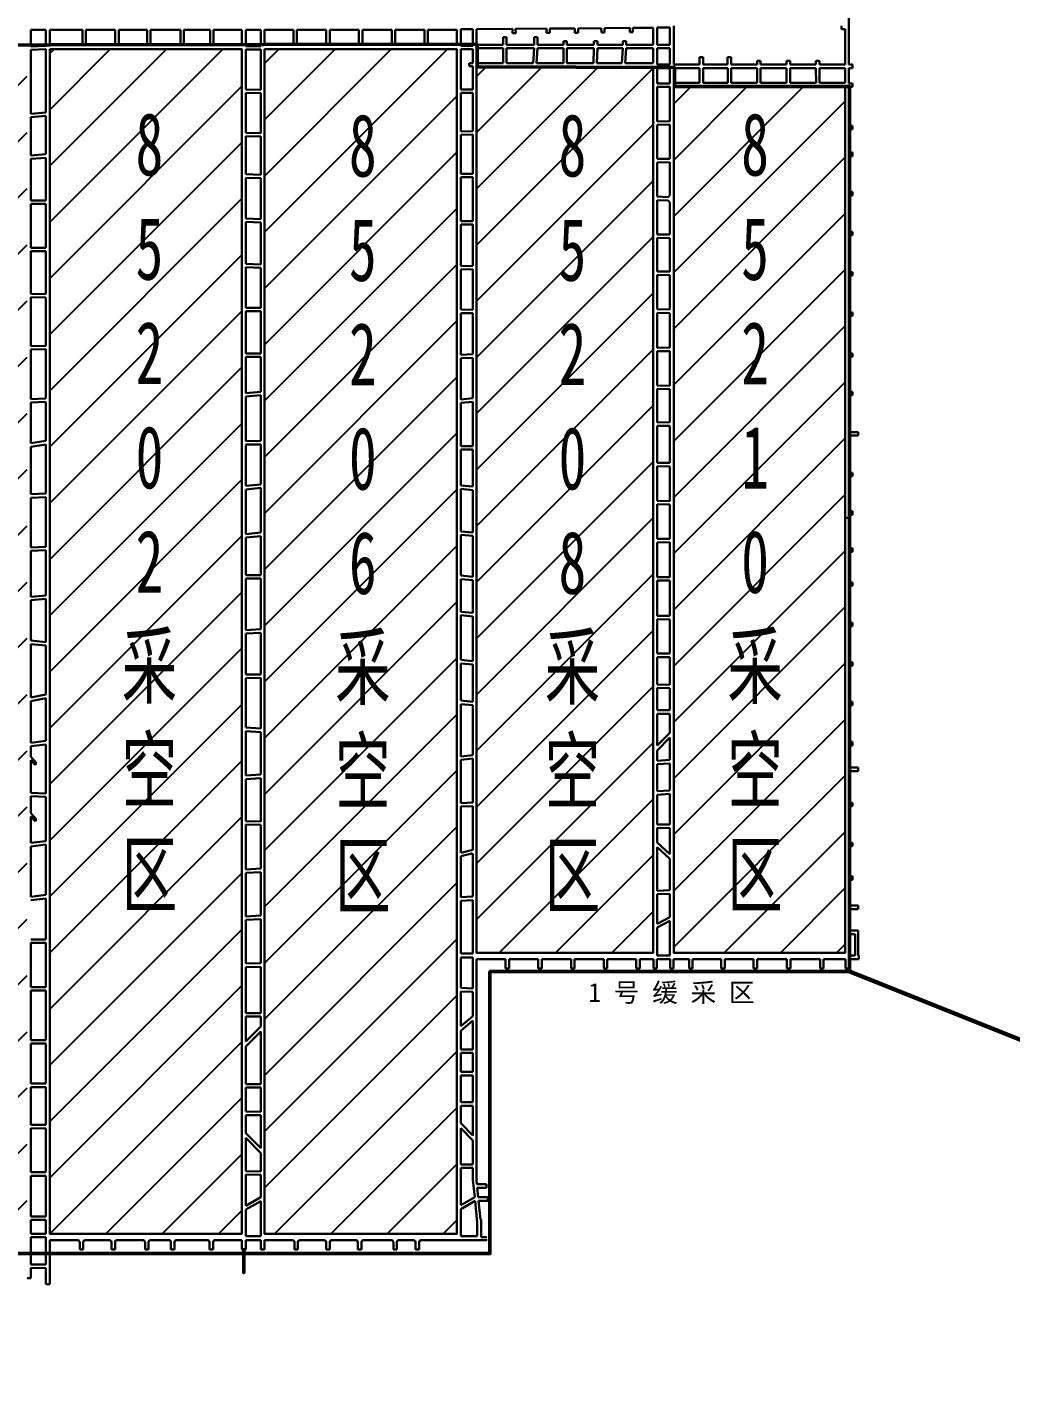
# Model space of a CAD drawing. Header units: millimetres. Extents: x 37468544 to 37497214, y 4323540 to 4346451.
# Drawn here: x 37470743 to 37472315, y 4340499 to 4342657 of the extents above; entities that cross this region are included whole.
import ezdxf

# ---------------------------------------------------------------- set-up
doc = ezdxf.new("R2010")
doc.units = ezdxf.units.MM
for name, color, linetype, lineweight in [('0-52煤可采区范围', 150, 'Continuous', 30), ('0-52煤缓采区范围', 150, 'Continuous', 30), ('2-52煤巷道', 150, 'Continuous', 30)]:
    doc.layers.add(name, color=color, linetype=linetype, lineweight=lineweight)
doc.styles.get("Standard").update_dxf_attribs({"font": 'simhei.ttf'})
doc.styles.add('宋体', font='simsun.ttc', dxfattribs={"width": 0.65})

msp = doc.modelspace()

# ---------------------------------------------------------------- hatches: boundary and pattern name
h = msp.add_hatch()
h.set_pattern_fill('ANSI31', color=252, scale=20)
h.paths.add_polyline_path([(37470779.5, 4342621.7), (37471086.5, 4342621.7), (37471086.5, 4340729), (37470779.5, 4340729)])
h.paths.add_polyline_path([(37471122.5, 4342621.7), (37471430, 4342621.7), (37471430, 4340729), (37471122.5, 4340729)])
h.paths.add_polyline_path([(37470447, 4342621.8), (37470743.3, 4342621.8), (37470743.3, 4340729), (37470446.2, 4340729)])
h.paths.add_polyline_path([(37469770.2, 4342621.8), (37470070.7, 4342621.8), (37470070.7, 4340792.5), (37469770.2, 4340792.5)])
h.paths.add_polyline_path([(37469435.7, 4342621.8), (37469736.2, 4342621.8), (37469736.2, 4340792.5), (37469435.7, 4340792.5)])
h.paths.add_polyline_path([(37470104.7, 4342621.8), (37470410.8, 4342621.8), (37470410.8, 4340902.9), (37470104.7, 4340902.9)])
h.paths.add_polyline_path([(37471461.4, 4342592.5), (37471743.7, 4342592.5), (37471743.7, 4341177.8), (37471461.3, 4341177.8)])
h.paths.add_polyline_path([(37471776.6, 4342560.8), (37472050.6, 4342560.8), (37472050.6, 4341177.8), (37471776.6, 4341177.8)])
h.paths.add_polyline_path([(37469548.3, 4341516.1), (37469548.3, 4342316.6), (37469609.3, 4342316.6), (37469609.3, 4341516.1)], flags=0)

# ---------------------------------------------------------------- linework, layer by layer
at = {"color": 252}
for points in [[(37470779.5, 4342621.7), (37471086.5, 4342621.7), (37471086.5, 4340729), (37470779.5, 4340729)], [(37471122.5, 4342621.7), (37471430, 4342621.7), (37471430, 4340729), (37471122.5, 4340729)], [(37471461.4, 4342592.5), (37471743.7, 4342592.5), (37471743.7, 4341177.8), (37471461.3, 4341177.8)], [(37471776.6, 4342560.8), (37472050.6, 4342560.8), (37472050.6, 4341177.8), (37471776.6, 4341177.8)]]:
    msp.add_lwpolyline(points, close=True, dxfattribs=at)
at = {"layer": '0-52煤可采区范围', "color": 3, "lineweight": 50}
msp.add_lwpolyline([(37469832.2, 4339936), (37469832.8, 4340840.2), (37470097.5, 4340853.2), (37470097.5, 4342627.3), (37471462.4, 4342629.6), (37471462.4, 4342593.5), (37471777.5, 4342592.5), (37471777.6, 4342561.8), (37472057.4, 4342561.8), (37472057.4, 4341148.7), (37472525, 4340961.7), (37472535.3, 4340750.4), (37472856.6, 4340468)], dxfattribs=at)
at = {"layer": '0-52煤缓采区范围', "color": 2, "lineweight": 50, "ltscale": 5, "flags": 128}
msp.add_lwpolyline([(37472534.3, 4340749.9), (37472524, 4340961), (37472056.4, 4341148), (37471482.8, 4341148), (37471482.8, 4340697.4), (37470416.8, 4340697.4), (37470417, 4340839.2), (37469833.8, 4340839.2), (37469833.2, 4339935), (37468576, 4339934.7), (37468564.7, 4338007.3), (37470524.5, 4338013.8), (37470414.3, 4339401), (37476372.4, 4339410.7), (37476371.3, 4340061), (37475796.6, 4340060), (37475187.2, 4339876.1), (37475119.8, 4340000), (37473632, 4340000), (37473279.8, 4340252.9), (37473000, 4340252.9), (37472855.8, 4340467.3), (37472534.3, 4340750.1)], dxfattribs=at)
at = {"layer": '2-52煤巷道', "color": 150, "linetype": 'Continuous', "lineweight": 30}
for p, q in [((37470749.5, 4342652.4), (37470773.3, 4342652.4)), ((37470940.8, 4342652.4), (37470988.5, 4342652.4)), ((37470994, 4342652.4), (37471035.7, 4342652.4)), ((37471086.5, 4342628.5), (37471086.5, 4342652.4)), ((37471092.7, 4342626.4), (37471092.7, 4342652.4)), ((37471092.7, 4342652.4), (37471116.7, 4342652.4)), ((37471116.7, 4342626.4), (37471116.7, 4342652.4)), ((37471122.5, 4342628.5), (37471122.5, 4342652.4)), ((37471226.9, 4342652.4), (37471273.6, 4342652.4)), ((37471279.1, 4342652.4), (37471325.9, 4342652.4)), ((37471331.4, 4342652.4), (37471378.1, 4342652.4)), ((37471383.6, 4342652.4), (37471430, 4342652.4)), ((37471436.2, 4342627.2), (37471436.2, 4342653.6)), ((37471436.2, 4342653.6), (37471455.6, 4342653.6)), ((37471455.6, 4342653.6), (37471455.6, 4342627.2)), ((37471461.4, 4342653.7), (37471518.8, 4342654.2)), ((37471524, 4342654.2), (37471573.3, 4342654.6)), ((37471578.5, 4342654.6), (37471618.5, 4342654.9)), ((37471623.7, 4342654.9), (37471660.8, 4342655.2)), ((37472044.6, 4342653.5), (37472044.6, 4342659)), ((37472044.6, 4342653.5), (37472050.6, 4342653.5)), ((37470779.5, 4342621.7), (37471086.5, 4342621.7)), ((37470837.3, 4342628.5), (37470884.3, 4342628.5)), ((37470889.8, 4342628.5), (37470935.3, 4342628.5)), ((37470940.8, 4342628.5), (37470988.5, 4342628.5)), ((37470994, 4342628.5), (37471035.7, 4342628.5)), ((37471041.2, 4342628.5), (37471086.5, 4342628.5)), ((37471086.5, 4342621.7), (37471086.5, 4340729)), ((37471092.7, 4342626.4), (37471116.7, 4342626.4)), ((37471092.7, 4342620.9), (37471116.7, 4342620.9)), ((37471092.7, 4342557.3), (37471092.7, 4342620.9)), ((37471116.7, 4342556.7), (37471116.7, 4342620.9)), ((37471122.5, 4340729), (37471122.5, 4342621.7)), ((37471226.9, 4342628.5), (37471273.6, 4342628.5)), ((37471279.1, 4342628.5), (37471325.9, 4342628.5)), ((37471331.4, 4342628.5), (37471378.1, 4342628.5)), ((37471383.6, 4342628.5), (37471430, 4342628.5)), ((37471436.2, 4342627.2), (37471455.6, 4342627.2)), ((37471436.2, 4342621.7), (37471455.6, 4342621.7)), ((37471436.2, 4342557.3), (37471436.2, 4342621.7)), ((37471455.6, 4342599.3), (37471455.6, 4342621.7)), ((37471862.6, 4342597), (37471862.6, 4342609)), ((37471868.1, 4342597), (37471868.1, 4342609)), ((37471449.6, 4342599.3), (37471455.6, 4342599.3)), ((37471449.6, 4342594.3), (37471449.6, 4342599.3)), ((37471449.6, 4342594.3), (37471455.6, 4342594.3)), ((37471455.6, 4342557.3), (37471455.6, 4342594.3)), ((37472009.3, 4342597), (37472050.6, 4342597)), ((37472009.3, 4342591.5), (37472050.6, 4342591.5)), ((37472056.4, 4342567), (37472056.4, 4342591.5)), ((37472009.4, 4342567.6), (37472050.6, 4342567.6)), ((37472056.4, 4342567), (37472062.4, 4342567)), ((37471092.7, 4342488.1), (37471092.7, 4342551.8)), ((37471116.7, 4342487.5), (37471116.7, 4342551.2)), ((37471436.2, 4342490.2), (37471436.2, 4342551.8)), ((37471455.6, 4342490.7), (37471455.6, 4342551.8)), ((37472050.6, 4341177.8), (37472050.6, 4342560.8)), ((37472056.4, 4342561.5), (37472062.4, 4342561.5)), ((37472056.4, 4342499.1), (37472056.4, 4342561.5)), ((37471092.7, 4342421.7), (37471092.7, 4342482.6)), ((37471116.7, 4342421.1), (37471116.7, 4342482)), ((37471436.2, 4342422.4), (37471436.2, 4342484.7)), ((37471455.6, 4342422.4), (37471455.6, 4342485.2)), ((37472056.4, 4342499.1), (37472062.4, 4342499.1)), ((37472056.4, 4342456.3), (37472056.4, 4342493.6)), ((37472056.4, 4342493.6), (37472062.4, 4342493.6)), ((37472056.4, 4342393.5), (37472056.4, 4342450.8)), ((37471092.7, 4342351.2), (37471092.7, 4342416.2)), ((37471116.7, 4342350.1), (37471116.7, 4342415.6)), ((37471436.2, 4342346.8), (37471436.2, 4342416.9)), ((37471455.6, 4342346.8), (37471455.6, 4342416.9)), ((37472056.4, 4342330), (37472056.4, 4342388)), ((37471092.7, 4342278.6), (37471092.7, 4342345.7)), ((37471116.7, 4342277.7), (37471116.7, 4342344.6)), ((37471436.2, 4342275.2), (37471436.2, 4342341.3)), ((37471455.6, 4342275.7), (37471455.6, 4342341.3)), ((37472056.4, 4342265.3), (37472056.4, 4342324.5)), ((37471092.7, 4342273.1), (37471092.7, 4342208.5)), ((37471116.7, 4342272.2), (37471116.7, 4342208.5)), ((37471436.2, 4342205.5), (37471436.2, 4342269.7)), ((37471455.6, 4342205.3), (37471455.6, 4342270.2)), ((37471770.4, 4342205.6), (37471770.4, 4342260.7)), ((37472056.4, 4342201.1), (37472056.4, 4342259.8)), ((37471092.7, 4342135.5), (37471092.7, 4342203)), ((37471116.7, 4342203), (37471116.7, 4342135.5)), ((37471436.2, 4342133.3), (37471436.2, 4342200)), ((37471455.6, 4342134.1), (37471455.6, 4342199.8)), ((37471749.9, 4342206), (37471770.4, 4342205.6)), ((37471749.9, 4342200.5), (37471770.4, 4342200.1)), ((37471770.4, 4342144.9), (37471770.4, 4342200.1)), ((37472056.4, 4342135.4), (37472056.4, 4342195.6)), ((37471092.7, 4342072.3), (37471092.7, 4342130)), ((37471116.7, 4342130), (37471116.7, 4342074.2)), ((37471436.2, 4342062.1), (37471436.2, 4342127.8)), ((37471455.6, 4342063.9), (37471455.6, 4342128.6)), ((37472056.4, 4342074.4), (37472056.4, 4342129.9)), ((37472062.4, 4342068.9), (37472062.4, 4342074.4)), ((37471092.7, 4342066.8), (37471092.7, 4341995.3)), ((37471116.7, 4342068.7), (37471116.7, 4341995.8)), ((37471436.2, 4342062.1), (37471436.2, 4342063.9)), ((37472056.4, 4342009.7), (37472056.4, 4342068.9)), ((37471092.7, 4341923.9), (37471092.7, 4341989.8)), ((37471116.7, 4341926.4), (37471116.7, 4341990.3)), ((37472056.4, 4341945), (37472056.4, 4342004.2)), ((37471092.7, 4341918.3), (37471092.7, 4341847)), ((37471116.7, 4341849.4), (37471116.7, 4341920.9)), ((37472056.4, 4341883.4), (37472056.4, 4341939.5)), ((37472056.4, 4341824.2), (37472056.4, 4341877.9)), ((37471092.7, 4341781.5), (37471092.7, 4341841.4)), ((37471116.7, 4341781.3), (37471116.7, 4341843.8)), ((37472056.4, 4341769.7), (37472056.4, 4341818.7)), ((37471092.7, 4341693.6), (37471092.7, 4341776)), ((37471116.7, 4341694.9), (37471116.7, 4341775.8)), ((37472056.4, 4341705.1), (37472056.4, 4341764.2)), ((37472062.4, 4341699.6), (37472062.4, 4341705.1)), ((37471092.7, 4341622.4), (37471092.7, 4341688.1)), ((37471116.7, 4341622.5), (37471116.7, 4341689.3)), ((37472056.4, 4341642.1), (37472056.4, 4341699.6)), ((37472062.4, 4341636.6), (37472062.4, 4341642.1)), ((37471092.7, 4341537.8), (37471092.7, 4341616.9)), ((37471116.7, 4341536.1), (37471116.7, 4341617)), ((37472056.4, 4341579), (37472056.4, 4341636.6)), ((37471455.6, 4341493.7), (37471455.6, 4341573.6)), ((37472056.4, 4341514.9), (37472056.4, 4341573.5)), ((37472062.4, 4341573.5), (37472062.4, 4341579)), ((37471092.7, 4341461.1), (37471092.7, 4341532.3)), ((37471116.7, 4341462.6), (37471116.7, 4341530.6)), ((37472056.4, 4341473.9), (37472056.4, 4341509.4)), ((37472062.4, 4341509.4), (37472062.4, 4341514.9)), ((37471436.2, 4341491.8), (37471455.6, 4341493.7)), ((37471436.2, 4341486.3), (37471455.6, 4341488.2)), ((37471455.6, 4341418.1), (37471455.6, 4341488.2)), ((37471436.2, 4341417.1), (37471436.2, 4341486.3)), ((37472056.4, 4341417.8), (37472056.4, 4341468.4)), ((37471092.7, 4341388.2), (37471092.7, 4341455.5)), ((37471116.7, 4341387.8), (37471116.7, 4341457.1)), ((37471436.2, 4341417.1), (37471455.6, 4341418.1)), ((37471436.2, 4341411.6), (37471455.6, 4341412.5)), ((37471436.2, 4341337.8), (37471436.2, 4341411.6)), ((37471455.6, 4341342.5), (37471455.6, 4341412.5)), ((37472056.4, 4341353.8), (37472056.4, 4341412.3)), ((37472062.4, 4341412.3), (37472062.4, 4341417.8)), ((37471092.7, 4341311.1), (37471092.7, 4341382.7)), ((37471116.7, 4341312.4), (37471116.7, 4341382.3)), ((37471436.2, 4341337.8), (37471455.6, 4341342.5)), ((37471436.2, 4341332.1), (37471453.8, 4341336.4)), ((37472056.4, 4341300.3), (37472056.4, 4341348.3)), ((37472062.4, 4341348.3), (37472062.4, 4341353.8)), ((37471436.2, 4341332.1), (37471436.2, 4341266.8)), ((37471455.6, 4341267.7), (37471455.6, 4341334.9)), ((37471092.7, 4341236.1), (37471092.7, 4341305.6)), ((37471116.7, 4341237.3), (37471116.7, 4341306.9)), ((37472056.4, 4341253.4), (37472056.4, 4341294.8)), ((37472062.4, 4341294.8), (37472062.4, 4341300.3)), ((37471770.4, 4341235.1), (37471770.4, 4341272.4)), ((37471436.2, 4341266.8), (37471455.6, 4341267.7)), ((37471436.2, 4341261.2), (37471455.6, 4341262.2)), ((37471436.2, 4341187.8), (37471436.2, 4341261.2)), ((37471455.6, 4341177), (37471455.6, 4341262.2)), ((37472071.4, 4341247.9), (37472071.4, 4341253.4)), ((37471092.7, 4341160.7), (37471092.7, 4341230.6)), ((37471116.7, 4341161.2), (37471116.7, 4341231.8)), ((37472056.4, 4341213.4), (37472056.4, 4341247.9)), ((37472056.4, 4341213.4), (37472071.4, 4341213.4)), ((37472056.4, 4341173.5), (37472056.4, 4341207.9)), ((37472056.4, 4341207.9), (37472066.2, 4341207.9)), ((37472066.2, 4341173.5), (37472066.2, 4341207.9)), ((37472071.4, 4341173.5), (37472071.4, 4341213.4)), ((37470749.5, 4341123.3), (37470749.5, 4341193.9)), ((37470773.3, 4341123.2), (37470773.3, 4341193.8)), ((37471430, 4341187.8), (37471430, 4340729)), ((37471436.2, 4341177), (37471436.2, 4341187.8)), ((37471436.2, 4341121.8), (37471436.2, 4341170.5)), ((37471461.3, 4341167.8), (37471507.9, 4341167.8)), ((37471461.4, 4341177.8), (37471743.7, 4341177.8)), ((37471513.4, 4341167.8), (37471560.2, 4341167.8)), ((37471565.7, 4341167.8), (37471612.7, 4341167.8)), ((37471618.2, 4341167.8), (37471664.7, 4341167.8)), ((37471670.2, 4341167.8), (37471716.7, 4341167.8)), ((37471722.2, 4341167.8), (37471744, 4341167.8)), ((37471749.5, 4341167.8), (37471770.8, 4341167.8)), ((37471749.9, 4341173.5), (37471770.4, 4341173.5)), ((37471776.3, 4341167.8), (37471801, 4341167.8)), ((37471776.6, 4341177.8), (37472050.6, 4341177.8)), ((37471806.5, 4341167.8), (37471852.5, 4341167.8)), ((37471858, 4341167.8), (37471904.2, 4341167.8)), ((37471909.7, 4341167.8), (37471957.4, 4341167.8)), ((37471962.9, 4341167.8), (37472010.5, 4341167.8)), ((37472016, 4341167.8), (37472050.8, 4341167.8)), ((37472056.3, 4341167.8), (37472072.1, 4341167.8)), ((37472056.4, 4341173.5), (37472066.2, 4341173.5)), ((37472071.4, 4341173.5), (37472072.1, 4341173.5)), ((37471092.7, 4341081.7), (37471092.7, 4341155.2)), ((37471116.7, 4341081.7), (37471116.7, 4341155.7)), ((37471507.9, 4341152.8), (37471513.4, 4341152.8)), ((37471560.2, 4341152.8), (37471565.7, 4341152.8)), ((37471612.7, 4341152.8), (37471618.2, 4341152.8)), ((37471664.7, 4341152.8), (37471670.2, 4341152.8)), ((37471716.7, 4341152.8), (37471722.2, 4341152.8)), ((37471744, 4341152.8), (37471749.5, 4341152.8)), ((37471770.8, 4341152.8), (37471776.3, 4341152.8)), ((37471801, 4341152.8), (37471806.5, 4341152.8)), ((37471852.5, 4341152.8), (37471858, 4341152.8)), ((37471904.2, 4341152.8), (37471909.7, 4341152.8)), ((37471957.4, 4341152.8), (37471962.9, 4341152.8)), ((37472010.5, 4341152.8), (37472016, 4341152.8)), ((37472050.8, 4341152.8), (37472056.3, 4341152.8)), ((37470749.5, 4341123.3), (37470773.3, 4341123.2)), ((37470749.5, 4341038.6), (37470749.5, 4341117.8)), ((37470749.5, 4341117.8), (37470773.3, 4341117.7)), ((37470773.3, 4341038.5), (37470773.3, 4341117.7)), ((37471436.2, 4341060.6), (37471436.2, 4341116.3)), ((37471092.7, 4341036), (37471092.7, 4341076.2)), ((37471116.7, 4341060), (37471116.7, 4341076.2)), ((37470749.5, 4341038.6), (37470773.3, 4341038.5)), ((37471116.7, 4340968.2), (37471116.7, 4341052.2)), ((37471436.2, 4341023.6), (37471436.2, 4341053.4)), ((37470749.5, 4341033.1), (37470773.3, 4341033)), ((37470749.5, 4340969), (37470749.6, 4341033.1)), ((37470773.3, 4340968.9), (37470773.4, 4341033)), ((37471092.7, 4340968.3), (37471092.7, 4341028.2)), ((37471436.2, 4340987.6), (37471436.2, 4341018.1)), ((37471436.2, 4340939.2), (37471436.2, 4340982.1)), ((37470749.5, 4340963.5), (37470773.3, 4340963.4)), ((37470749.5, 4340903.1), (37470749.5, 4340963.5)), ((37470773.3, 4340903), (37470773.3, 4340963.4)), ((37471092.7, 4340924.2), (37471092.7, 4340962.8)), ((37471116.7, 4340924.1), (37471116.7, 4340962.7)), ((37471436.2, 4340905.6), (37471436.2, 4340933.7)), ((37471092.7, 4340889.9), (37471092.7, 4340918.7)), ((37471116.7, 4340865.9), (37471116.7, 4340918.6)), ((37470749.5, 4340903.1), (37470773.3, 4340903)), ((37470749.5, 4340897.6), (37470773.3, 4340897.5)), ((37470749.5, 4340827.3), (37470749.5, 4340897.6)), ((37470773.3, 4340827.3), (37470773.3, 4340897.5)), ((37471436.2, 4340839.7), (37471436.2, 4340897.8)), ((37471092.7, 4340829.1), (37471092.7, 4340882.1)), ((37471116.7, 4340828.7), (37471116.7, 4340858.1)), ((37471436.2, 4340839.7), (37471455.8, 4340839.7)), ((37470749.5, 4340821.8), (37470773.3, 4340821.8)), ((37470749.5, 4340756.9), (37470749.5, 4340821.8)), ((37470773.3, 4340756.9), (37470773.3, 4340821.8)), ((37471092.7, 4340773.9), (37471092.7, 4340823.6)), ((37471116.7, 4340787.8), (37471116.7, 4340823.2)), ((37471436.2, 4340774.7), (37471436.2, 4340834.2)), ((37471436.2, 4340834.2), (37471455.8, 4340834.2)), ((37471116.7, 4340725.2), (37471116.7, 4340781.4)), ((37471436.2, 4340774.7), (37471458.6, 4340787.6)), ((37471436.2, 4340768.3), (37471459.2, 4340781.6)), ((37471092.7, 4340725.2), (37471092.7, 4340767.6)), ((37471436.2, 4340725), (37471436.2, 4340768.3)), ((37470749.5, 4340751.4), (37470773.3, 4340751.4)), ((37470749.5, 4340729), (37470749.5, 4340751.4)), ((37470773.3, 4340729), (37470773.3, 4340751.4)), ((37471462.7, 4340725), (37471462.7, 4340747)), ((37471468.8, 4340751.9), (37471468.8, 4340723.8)), ((37470749.5, 4340729), (37470773.3, 4340729)), ((37470749.5, 4340680), (37470749.5, 4340723.6)), ((37470749.5, 4340723.6), (37470773.3, 4340723.6)), ((37470773.3, 4340679.9), (37470773.3, 4340723.6)), ((37470779.5, 4340729), (37471086.5, 4340729)), ((37471086.5, 4340704), (37471086.5, 4340719)), ((37471092.7, 4340704), (37471092.7, 4340719)), ((37471116.7, 4340704), (37471116.7, 4340719)), ((37471122.5, 4340729), (37471430, 4340729)), ((37471122.5, 4340704), (37471122.5, 4340719)), ((37471122.5, 4340719), (37471168.6, 4340719)), ((37471178, 4340719), (37471219.3, 4340719)), ((37471228.8, 4340719), (37471270.1, 4340719)), ((37471279.5, 4340719), (37471326.6, 4340719)), ((37471336, 4340719), (37471362.1, 4340719)), ((37471371.5, 4340719), (37471477.8, 4340719)), ((37471436.2, 4340725), (37471462.7, 4340725)), ((37471468.8, 4340723.8), (37471477.8, 4340723.9)), ((37471477.8, 4340719), (37471477.8, 4340719.5)), ((37470827.6, 4340704), (37470833.1, 4340704)), ((37470878.4, 4340704), (37470883.9, 4340704)), ((37470931.9, 4340704), (37470937.4, 4340704)), ((37470973.3, 4340704), (37470978.8, 4340704)), ((37471035.1, 4340704), (37471040.6, 4340704)), ((37471086.5, 4340704), (37471092.7, 4340704)), ((37471116.7, 4340704), (37471122.5, 4340704)), ((37471170.6, 4340704), (37471176.1, 4340704)), ((37471221.4, 4340704), (37471226.9, 4340704)), ((37471272.1, 4340704), (37471277.6, 4340704)), ((37471328.6, 4340704), (37471334.1, 4340704)), ((37471364.1, 4340704), (37471369.6, 4340704)), ((37470749.5, 4340674.5), (37470773.3, 4340674.4)), ((37470749.5, 4340658.1), (37470749.5, 4340674.5)), ((37470773.3, 4340674.4), (37470773.3, 4340648.4))]:
    msp.add_line(p, q, dxfattribs=at)
at = {"layer": '2-52煤巷道', "color": 150, "lineweight": 50}
msp.add_line((37471089.6, 4340667), (37471089.6, 4340704), dxfattribs=at)
at = {"layer": '2-52煤巷道', "color": 150, "linetype": 'Continuous', "lineweight": 30}
for points in [[(37472056.4, 4342597), (37472056.4, 4342707.7)], [(37470749.5, 4342626.1), (37470749.5, 4342652.4)], [(37470773.3, 4342627.2), (37470773.3, 4342652.4)], [(37470779.5, 4342628.5), (37470779.5, 4342652.4)], [(37470779.5, 4342652.4), (37470831.8, 4342652.4)], [(37470831.8, 4342628.5), (37470831.8, 4342652.4)], [(37470837.3, 4342628.5), (37470837.3, 4342652.4)], [(37470837.3, 4342652.4), (37470884.3, 4342652.4)], [(37470884.3, 4342628.5), (37470884.3, 4342652.4)], [(37470889.8, 4342628.5), (37470889.8, 4342652.4)], [(37470889.8, 4342652.4), (37470935.3, 4342652.4)], [(37470935.3, 4342628.5), (37470935.3, 4342652.4)], [(37470940.8, 4342628.5), (37470940.8, 4342652.4)], [(37470988.5, 4342628.5), (37470988.5, 4342652.4)], [(37470994, 4342628.5), (37470994, 4342652.4)], [(37471035.7, 4342628.5), (37471035.7, 4342652.4)], [(37471041.2, 4342628.5), (37471041.2, 4342652.4)], [(37471041.2, 4342652.4), (37471086.5, 4342652.4)], [(37471122.5, 4342652.4), (37471169.1, 4342652.4)], [(37471169.1, 4342628.5), (37471169.1, 4342652.4)], [(37471174.6, 4342652.4), (37471221.4, 4342652.4)], [(37471174.6, 4342628.5), (37471174.6, 4342652.4)], [(37471221.4, 4342628.5), (37471221.4, 4342652.4)], [(37471226.9, 4342628.5), (37471226.9, 4342652.4)], [(37471273.6, 4342628.5), (37471273.6, 4342652.4)], [(37471279.1, 4342628.5), (37471279.1, 4342652.4)], [(37471325.9, 4342628.5), (37471325.9, 4342652.4)], [(37471331.4, 4342628.5), (37471331.4, 4342652.4)], [(37471378.1, 4342628.5), (37471378.1, 4342652.4)], [(37471383.6, 4342628.5), (37471383.6, 4342652.4)], [(37471430, 4342628.5), (37471430, 4342652.4)], [(37471461.4, 4342628.6), (37471461.4, 4342653.7)], [(37471518.8, 4342654.2), (37471518.9, 4342647.2)], [(37471524, 4342654.2), (37471524.1, 4342647.2)], [(37471573.3, 4342654.6), (37471573.3, 4342647.6)], [(37471578.5, 4342654.6), (37471578.5, 4342647.6)], [(37471618.5, 4342654.9), (37471618.6, 4342647.9)], [(37471623.7, 4342654.9), (37471623.8, 4342647.9)], [(37471660.8, 4342655.2), (37471660.9, 4342648.2)], [(37471666, 4342655.3), (37471706.2, 4342655.6)], [(37471666, 4342655.3), (37471666.1, 4342648.3)], [(37471706.2, 4342655.6), (37471706.2, 4342648.6)], [(37471711.4, 4342655.6), (37471743.7, 4342655.8)], [(37471711.4, 4342655.6), (37471711.4, 4342648.6)], [(37471743.7, 4342628.6), (37471743.7, 4342655.8)], [(37471749.9, 4342656.1), (37471770.4, 4342656.1)], [(37471749.9, 4342628.6), (37471749.9, 4342656.1)], [(37471770.4, 4342628.6), (37471770.4, 4342656.1)], [(37471776.6, 4342597), (37471776.6, 4342658.9)], [(37472050.6, 4342597), (37472050.6, 4342653.5)], [(37471503.8, 4342640.6), (37471509.3, 4342640.6)], [(37471503.8, 4342628.6), (37471503.8, 4342640.6)], [(37471509.3, 4342628.6), (37471509.3, 4342640.6)], [(37471518.9, 4342647.1), (37471524.1, 4342647.2)], [(37471553.5, 4342640.6), (37471559, 4342640.6)], [(37471553.5, 4342628.6), (37471553.5, 4342640.6)], [(37471559, 4342628.6), (37471559, 4342640.6)], [(37471573.3, 4342647.6), (37471578.5, 4342647.6)], [(37471600.2, 4342634.6), (37471605.7, 4342634.6)], [(37471600.2, 4342628.6), (37471600.2, 4342634.6)], [(37471605.7, 4342628.6), (37471605.7, 4342634.6)], [(37471618.6, 4342647.9), (37471623.8, 4342647.9)], [(37471649.1, 4342634.6), (37471654.6, 4342634.6)], [(37471649.1, 4342628.6), (37471649.1, 4342634.6)], [(37471654.6, 4342628.6), (37471654.6, 4342634.6)], [(37471660.9, 4342648.2), (37471666.1, 4342648.3)], [(37471695.1, 4342634.6), (37471700.6, 4342634.6)], [(37471695.1, 4342628.6), (37471695.1, 4342634.6)], [(37471700.6, 4342628.6), (37471700.6, 4342634.6)], [(37471706.2, 4342648.6), (37471711.4, 4342648.6)], [(37470749.5, 4342626.1), (37470773.3, 4342627.2)], [(37470749.5, 4342620.6), (37470773.3, 4342621.7)], [(37470749.5, 4342518.5), (37470749.5, 4342620.6)], [(37470773.3, 4342520.6), (37470773.3, 4342621.7)], [(37470779.5, 4342628.5), (37470831.8, 4342628.5)], [(37470779.5, 4340729), (37470779.5, 4342621.7)], [(37471122.5, 4342628.5), (37471169.1, 4342628.5)], [(37471122.5, 4342621.7), (37471430, 4342621.7)], [(37471174.6, 4342628.5), (37471221.4, 4342628.5)], [(37471430, 4341187.8), (37471430, 4342621.7)], [(37471461.4, 4342628.6), (37471503.8, 4342628.6)], [(37471461.4, 4342599.3), (37471461.4, 4342623.1)], [(37471461.4, 4342623.1), (37471503.8, 4342623.1)], [(37471503.8, 4342599.3), (37471503.8, 4342623.1)], [(37471509.3, 4342628.6), (37471553.5, 4342628.6)], [(37471509.3, 4342599.3), (37471509.3, 4342623.1)], [(37471509.3, 4342623.1), (37471553.4, 4342623.1)], [(37471552, 4342599.3), (37471553.4, 4342623.1)], [(37471557.5, 4342599.3), (37471559, 4342623.1)], [(37471559, 4342628.6), (37471600.2, 4342628.6)], [(37471559, 4342623.1), (37471600.2, 4342623.1)], [(37471600.2, 4342599.3), (37471600.2, 4342623.1)], [(37471605.7, 4342628.6), (37471649.1, 4342628.6)], [(37471605.7, 4342599.3), (37471605.7, 4342623.1)], [(37471605.7, 4342623.1), (37471649.1, 4342623.1)], [(37471648.2, 4342599.3), (37471649.1, 4342623.1)], [(37471653.7, 4342599.3), (37471654.6, 4342623.1)], [(37471654.6, 4342628.6), (37471695.1, 4342628.6)], [(37471654.6, 4342623.1), (37471695.1, 4342623.1)], [(37471693.4, 4342599.3), (37471695.1, 4342623.1)], [(37471698.9, 4342599.3), (37471700.6, 4342623.1)], [(37471700.6, 4342628.6), (37471743.7, 4342628.6)], [(37471700.6, 4342623.1), (37471743.7, 4342623.1)], [(37471743.7, 4342599.3), (37471743.7, 4342623.1)], [(37471749.9, 4342628.6), (37471770.4, 4342628.6)], [(37471749.9, 4342597), (37471749.9, 4342623.1)], [(37471749.9, 4342623.1), (37471770.4, 4342623.1)], [(37471770.4, 4342597), (37471770.4, 4342623.1)], [(37471817.8, 4342597), (37471817.8, 4342609)], [(37471817.8, 4342609), (37471823.3, 4342609)], [(37471823.3, 4342597), (37471823.3, 4342609)], [(37471862.6, 4342609), (37471868.1, 4342609)], [(37471461.4, 4342599.3), (37471503.8, 4342599.3)], [(37471461.4, 4342592.5), (37471743.7, 4342592.5)], [(37471461.4, 4341177.8), (37471461.4, 4342592.5)], [(37471509.3, 4342599.3), (37471552, 4342599.3)], [(37471557.5, 4342599.3), (37471600.2, 4342599.3)], [(37471605.7, 4342599.3), (37471648.2, 4342599.3)], [(37471653.7, 4342599.3), (37471693.4, 4342599.3)], [(37471698.9, 4342599.3), (37471743.7, 4342599.3)], [(37471743.7, 4341177.8), (37471743.7, 4342592.5)], [(37471749.9, 4342597), (37471770.4, 4342597)], [(37471749.9, 4342567), (37471749.9, 4342591.5)], [(37471749.9, 4342591.5), (37471770.4, 4342591.5)], [(37471770.4, 4342567), (37471770.4, 4342591.5)], [(37471776.6, 4342597), (37471817.8, 4342597)], [(37471776.6, 4342567.6), (37471776.6, 4342591.5)], [(37471776.6, 4342591.5), (37471817.8, 4342591.5)], [(37471817.8, 4342567.6), (37471817.8, 4342591.5)], [(37471823.3, 4342597), (37471862.6, 4342597)], [(37471823.3, 4342567.6), (37471823.3, 4342591.5)], [(37471823.3, 4342591.5), (37471862.8, 4342591.5)], [(37471862.8, 4342591.5), (37471862.9, 4342567.6)], [(37471868.1, 4342597), (37471909.8, 4342597)], [(37471868.3, 4342591.5), (37471868.4, 4342567.6)], [(37471868.3, 4342591.5), (37471909.8, 4342591.5)], [(37471909.8, 4342597), (37471909.8, 4342603)], [(37471909.8, 4342603), (37471915.3, 4342603)], [(37471909.8, 4342591.5), (37471909.9, 4342567.6)], [(37471915.3, 4342597), (37471915.3, 4342603)], [(37471915.3, 4342597), (37471956.8, 4342597)], [(37471915.3, 4342591.5), (37471915.4, 4342567.6)], [(37471915.3, 4342591.5), (37471956.8, 4342591.5)], [(37471956.8, 4342597), (37471956.8, 4342603)], [(37471956.8, 4342603), (37471962.3, 4342603)], [(37471956.8, 4342591.5), (37471956.9, 4342567.6)], [(37471962.3, 4342597), (37471962.3, 4342603)], [(37471962.3, 4342597), (37472003.8, 4342597)], [(37471962.3, 4342591.5), (37471962.4, 4342567.6)], [(37471962.3, 4342591.5), (37472003.8, 4342591.5)], [(37472003.8, 4342597), (37472003.8, 4342603)], [(37472003.8, 4342603), (37472009.3, 4342603)], [(37472003.8, 4342591.5), (37472003.9, 4342567.6)], [(37472009.3, 4342597), (37472009.3, 4342603)], [(37472009.3, 4342591.5), (37472009.4, 4342567.6)], [(37472050.6, 4342567.6), (37472050.6, 4342591.5)], [(37472056.4, 4342597), (37472062.4, 4342597)], [(37472056.4, 4342591.5), (37472062.4, 4342591.5)], [(37472062.4, 4342591.5), (37472062.4, 4342597)], [(37471749.9, 4342567), (37471770.4, 4342567)], [(37471776.6, 4342567.6), (37471817.8, 4342567.6)], [(37471823.3, 4342567.6), (37471862.9, 4342567.6)], [(37471868.4, 4342567.6), (37471909.9, 4342567.6)], [(37471915.4, 4342567.6), (37471956.9, 4342567.6)], [(37471962.4, 4342567.6), (37472003.9, 4342567.6)], [(37472062.4, 4342561.5), (37472062.4, 4342567)], [(37471092.7, 4342557.3), (37471116.7, 4342556.7)], [(37471092.7, 4342551.8), (37471116.7, 4342551.2)], [(37471436.2, 4342557.3), (37471455.6, 4342557.3)], [(37471436.2, 4342551.8), (37471455.6, 4342551.8)], [(37471749.9, 4342506.3), (37471749.9, 4342561.5)], [(37471749.9, 4342561.5), (37471770.4, 4342561.5)], [(37471770.4, 4342506.8), (37471770.4, 4342561.5)], [(37471776.6, 4341177.8), (37471776.6, 4342560.8)], [(37471776.6, 4342560.8), (37472050.6, 4342560.8)], [(37470749.5, 4342518.5), (37470773.3, 4342520.6)], [(37470749.5, 4342513), (37470773.3, 4342515.1)], [(37470749.5, 4342451.7), (37470749.5, 4342513)], [(37470773.3, 4342453.7), (37470773.3, 4342515.1)], [(37471749.9, 4342506.3), (37471770.4, 4342506.8)], [(37471749.9, 4342500.8), (37471770.4, 4342501.3)], [(37471770.4, 4342446.5), (37471770.4, 4342501.3)], [(37471092.7, 4342488.1), (37471116.7, 4342487.5)], [(37471092.7, 4342482.6), (37471116.7, 4342482)], [(37471436.2, 4342490.2), (37471455.6, 4342490.7)], [(37471436.2, 4342484.7), (37471455.6, 4342485.2)], [(37471749.9, 4342446.2), (37471749.9, 4342500.8)], [(37472062.4, 4342493.6), (37472062.4, 4342499.1)], [(37470749.5, 4342451.7), (37470773.3, 4342453.7)], [(37470749.5, 4342446.2), (37470773.3, 4342448.2)], [(37470749.5, 4342380), (37470749.5, 4342446.2)], [(37470773.3, 4342379.9), (37470773.3, 4342448.2)], [(37471749.9, 4342446.2), (37471770.4, 4342446.5)], [(37471749.9, 4342440.7), (37471770.4, 4342441)], [(37471749.9, 4342386.1), (37471749.9, 4342440.7)], [(37471770.4, 4342388.3), (37471770.4, 4342441)], [(37472056.4, 4342456.3), (37472062.4, 4342456.3)], [(37472056.4, 4342450.8), (37472062.4, 4342450.8)], [(37472062.4, 4342450.8), (37472062.4, 4342456.3)], [(37471092.7, 4342421.7), (37471116.7, 4342421.1)], [(37471092.7, 4342416.2), (37471116.7, 4342415.6)], [(37471436.2, 4342422.4), (37471455.6, 4342422.4)], [(37471436.2, 4342416.9), (37471455.6, 4342416.9)], [(37472056.4, 4342393.5), (37472062.4, 4342393.5)], [(37472062.4, 4342388), (37472062.4, 4342393.5)], [(37470749.5, 4342380), (37470773.3, 4342379.9)], [(37470749.5, 4342374.5), (37470773.3, 4342374.4)], [(37470749.5, 4342304.4), (37470749.5, 4342374.5)], [(37470773.3, 4342304.3), (37470773.3, 4342374.4)], [(37471749.9, 4342386.1), (37471767.4, 4342385.4)], [(37471749.9, 4342380.5), (37471767.4, 4342379.9)], [(37471749.9, 4342325.5), (37471749.9, 4342380.5)], [(37471767.4, 4342385.4), (37471770.4, 4342388.3)], [(37471767.4, 4342379.9), (37471770.4, 4342376.8)], [(37471770.4, 4342325.3), (37471770.4, 4342376.8)], [(37472056.4, 4342388), (37472062.4, 4342388)], [(37471092.7, 4342351.2), (37471116.7, 4342350.1)], [(37471092.7, 4342345.7), (37471116.7, 4342344.6)], [(37471436.2, 4342346.8), (37471455.6, 4342346.8)], [(37471436.2, 4342341.3), (37471455.6, 4342341.3)], [(37472056.4, 4342330), (37472062.4, 4342330)], [(37472062.4, 4342324.5), (37472062.4, 4342330)], [(37471749.9, 4342325.5), (37471770.4, 4342325.3)], [(37471749.9, 4342320), (37471770.4, 4342319.8)], [(37471749.9, 4342266.5), (37471749.9, 4342320)], [(37471770.4, 4342266.2), (37471770.4, 4342319.8)], [(37472056.4, 4342324.5), (37472062.4, 4342324.5)], [(37470749.5, 4342304.4), (37470773.3, 4342304.3)], [(37470749.5, 4342298.9), (37470773.3, 4342298.8)], [(37470749.5, 4342230.9), (37470749.5, 4342298.9)], [(37470773.3, 4342230.2), (37470773.3, 4342298.8)], [(37471092.7, 4342278.6), (37471116.7, 4342277.7)], [(37471092.7, 4342273.1), (37471116.7, 4342272.2)], [(37471436.2, 4342275.2), (37471455.6, 4342275.7)], [(37471436.2, 4342269.7), (37471455.6, 4342270.2)], [(37471749.9, 4342266.5), (37471770.4, 4342266.2)], [(37472056.4, 4342265.3), (37472062.4, 4342265.3)], [(37472062.4, 4342259.8), (37472062.4, 4342265.3)], [(37471749.9, 4342261), (37471770.4, 4342260.7)], [(37471749.9, 4342206), (37471749.9, 4342261)], [(37472056.4, 4342259.8), (37472062.4, 4342259.8)], [(37470749.5, 4342230.9), (37470773.3, 4342230.2)], [(37470749.5, 4342225.4), (37470773.3, 4342224.7)], [(37470749.5, 4342147.4), (37470749.5, 4342225.4)], [(37470773.3, 4342147.8), (37470773.3, 4342224.7)], [(37471092.7, 4342208.5), (37471116.7, 4342208.5)], [(37471092.7, 4342203), (37471116.7, 4342203)], [(37471436.2, 4342205.5), (37471455.6, 4342205.3)], [(37471436.2, 4342200), (37471455.6, 4342199.8)], [(37471749.9, 4342144.7), (37471749.9, 4342200.5)], [(37472056.4, 4342201.1), (37472062.4, 4342201.1)], [(37472062.4, 4342195.6), (37472062.4, 4342201.1)], [(37472056.4, 4342195.6), (37472062.4, 4342195.6)], [(37470749.5, 4342147.4), (37470773.3, 4342147.8)], [(37470749.5, 4342141.9), (37470773.3, 4342142.3)], [(37470749.5, 4342062.7), (37470749.5, 4342141.9)], [(37470773.3, 4342063.5), (37470773.3, 4342142.3)], [(37471092.7, 4342135.5), (37471116.7, 4342135.5)], [(37471436.2, 4342133.3), (37471455.6, 4342134.1)], [(37471749.9, 4342144.7), (37471770.4, 4342144.9)], [(37471749.9, 4342139.2), (37471770.4, 4342139.4)], [(37471749.9, 4342084.4), (37471749.9, 4342139.2)], [(37471770.4, 4342083.9), (37471770.4, 4342139.4)], [(37472056.4, 4342135.4), (37472062.4, 4342135.4)], [(37472062.4, 4342129.9), (37472062.4, 4342135.4)], [(37471092.7, 4342130), (37471116.7, 4342130)], [(37471436.2, 4342127.8), (37471455.6, 4342128.6)], [(37472056.4, 4342129.9), (37472062.4, 4342129.9)], [(37471092.7, 4342072.3), (37471116.7, 4342074.2)], [(37471749.9, 4342084.4), (37471770.4, 4342083.9)], [(37471749.9, 4342078.9), (37471770.4, 4342078.4)], [(37471749.9, 4342025.4), (37471749.9, 4342078.9)], [(37471770.4, 4342025.6), (37471770.4, 4342078.4)], [(37472056.4, 4342074.4), (37472062.4, 4342074.4)], [(37470749.5, 4342062.7), (37470773.3, 4342063.5)], [(37470749.5, 4342057.2), (37470773.3, 4342058)], [(37470749.5, 4341992.1), (37470749.5, 4342057.2)], [(37470773.3, 4341995.7), (37470773.3, 4342058)], [(37471092.7, 4342066.8), (37471116.7, 4342068.7)], [(37471436.2, 4342062.1), (37471455.6, 4342063.9)], [(37471436.2, 4342056.6), (37471455.6, 4342058.4)], [(37471436.2, 4341987.4), (37471436.2, 4342056.6)], [(37471455.6, 4341987.4), (37471455.6, 4342058.4)], [(37472056.4, 4342068.9), (37472062.4, 4342068.9)], [(37471749.9, 4342025.4), (37471770.4, 4342025.6)], [(37471749.9, 4342019.9), (37471770.4, 4342020.1)], [(37471749.9, 4341960.9), (37471749.9, 4342019.9)], [(37471770.4, 4341960.5), (37471770.4, 4342020.1)], [(37472056.4, 4342009.7), (37472071.4, 4342009.7)], [(37472071.4, 4342004.2), (37472071.4, 4342009.7)], [(37470749.5, 4341992.1), (37470773.3, 4341995.7)], [(37470749.5, 4341986.5), (37470773.3, 4341990.1)], [(37470749.5, 4341910.5), (37470749.5, 4341986.5)], [(37470773.3, 4341911.6), (37470773.3, 4341990.1)], [(37471092.7, 4341995.3), (37471116.7, 4341995.8)], [(37471092.7, 4341989.8), (37471116.7, 4341990.3)], [(37471436.2, 4341987.4), (37471455.6, 4341987.4)], [(37472056.4, 4342004.2), (37472071.4, 4342004.2)], [(37471436.2, 4341924.6), (37471436.2, 4341981.9)], [(37471436.2, 4341981.9), (37471455.6, 4341981.9)], [(37471455.6, 4341922.8), (37471455.6, 4341981.9)], [(37471749.9, 4341960.9), (37471770.4, 4341960.5)], [(37471749.9, 4341955.4), (37471770.4, 4341955)], [(37471749.9, 4341900), (37471749.9, 4341955.4)], [(37471770.4, 4341899.5), (37471770.4, 4341955)], [(37472056.4, 4341945), (37472062.4, 4341945)], [(37472062.4, 4341939.5), (37472062.4, 4341945)], [(37471092.7, 4341923.9), (37471116.7, 4341926.4)], [(37471092.7, 4341918.3), (37471116.7, 4341920.9)], [(37471436.2, 4341924.6), (37471455.6, 4341922.8)], [(37471436.2, 4341851.2), (37471436.2, 4341919.1)], [(37471436.2, 4341919.1), (37471455.6, 4341917.3)], [(37472056.4, 4341939.5), (37472062.4, 4341939.5)], [(37470749.5, 4341910.5), (37470773.3, 4341911.6)], [(37470749.5, 4341905), (37470773.3, 4341906.1)], [(37470749.5, 4341825.6), (37470749.5, 4341905)], [(37470773.3, 4341826.8), (37470773.3, 4341906.1)], [(37471455.6, 4341849.4), (37471455.6, 4341917.3)], [(37471749.9, 4341900), (37471770.4, 4341899.5)], [(37471749.9, 4341894.5), (37471770.4, 4341894)], [(37471749.9, 4341839.1), (37471749.9, 4341894.5)], [(37471770.4, 4341839.3), (37471770.4, 4341894)], [(37472056.4, 4341883.4), (37472062.4, 4341883.4)], [(37472056.4, 4341877.9), (37472062.4, 4341877.9)], [(37472062.4, 4341877.9), (37472062.4, 4341883.4)], [(37472050.6, 4341873.1), (37472056.4, 4341873.1)], [(37471092.7, 4341847), (37471116.7, 4341849.4)], [(37471092.7, 4341841.4), (37471116.7, 4341843.8)], [(37471436.2, 4341851.2), (37471455.6, 4341849.4)], [(37471436.2, 4341780.6), (37471436.2, 4341845.7)], [(37471436.2, 4341845.7), (37471455.6, 4341843.9)], [(37471455.6, 4341778.8), (37471455.6, 4341843.9)], [(37471749.9, 4341839.1), (37471770.4, 4341839.3)], [(37471749.9, 4341833.6), (37471770.4, 4341833.8)], [(37471749.9, 4341778.2), (37471749.9, 4341833.6)], [(37471770.4, 4341778.1), (37471770.4, 4341833.8)], [(37470749.5, 4341825.6), (37470773.3, 4341826.8)], [(37470749.5, 4341820.1), (37470773.3, 4341821.2)], [(37470749.5, 4341746.8), (37470749.5, 4341820.1)], [(37470773.3, 4341748.9), (37470773.3, 4341821.2)], [(37472056.4, 4341824.2), (37472062.4, 4341824.2)], [(37472056.4, 4341818.7), (37472062.4, 4341818.7)], [(37472062.4, 4341818.7), (37472062.4, 4341824.2)], [(37471092.7, 4341781.5), (37471116.7, 4341781.3)], [(37471092.7, 4341776), (37471116.7, 4341775.8)], [(37471436.2, 4341780.6), (37471455.6, 4341778.8)], [(37471436.2, 4341775.1), (37471455.6, 4341773.3)], [(37471436.2, 4341722.8), (37471436.2, 4341775.1)], [(37471455.6, 4341721), (37471455.6, 4341773.3)], [(37471749.9, 4341778.2), (37471770.4, 4341778.1)], [(37471749.9, 4341772.7), (37471770.4, 4341772.6)], [(37471749.9, 4341716.3), (37471749.9, 4341772.7)], [(37471770.4, 4341716.2), (37471770.4, 4341772.6)], [(37472056.4, 4341769.7), (37472062.4, 4341769.7)], [(37472062.4, 4341764.2), (37472062.4, 4341769.7)], [(37470749.5, 4341746.8), (37470773.3, 4341748.9)], [(37472056.4, 4341764.2), (37472062.4, 4341764.2)], [(37470749.5, 4341741.3), (37470773.3, 4341743.4)], [(37470749.5, 4341676.9), (37470749.5, 4341741.3)], [(37470773.3, 4341674.3), (37470773.3, 4341743.4)], [(37471436.2, 4341722.8), (37471455.6, 4341721)], [(37471436.2, 4341717.3), (37471455.6, 4341715.5)], [(37471436.2, 4341645.9), (37471436.2, 4341717.3)], [(37471455.6, 4341644.1), (37471455.6, 4341715.5)], [(37471749.9, 4341716.3), (37471770.4, 4341716.2)], [(37471749.9, 4341710.8), (37471770.4, 4341710.7)], [(37471749.9, 4341656), (37471749.9, 4341710.8)], [(37471770.4, 4341656), (37471770.4, 4341710.7)], [(37472056.4, 4341705.1), (37472062.4, 4341705.1)], [(37471092.7, 4341693.6), (37471116.7, 4341694.9)], [(37471092.7, 4341688.1), (37471116.7, 4341689.3)], [(37472056.4, 4341699.6), (37472062.4, 4341699.6)], [(37470749.5, 4341676.9), (37470773.3, 4341674.3)], [(37470749.5, 4341585.8), (37470749.5, 4341671.3)], [(37470749.5, 4341671.3), (37470773.3, 4341668.8)], [(37470773.3, 4341590.6), (37470773.3, 4341668.8)], [(37471436.2, 4341645.9), (37471455.6, 4341644.1)], [(37471436.2, 4341640.4), (37471455.6, 4341638.6)], [(37471436.2, 4341580.9), (37471436.2, 4341640.4)], [(37471455.6, 4341579.1), (37471455.6, 4341638.6)], [(37471749.9, 4341656), (37471770.4, 4341656)], [(37471749.9, 4341650.5), (37471770.4, 4341650.5)], [(37471749.9, 4341606.6), (37471749.9, 4341650.5)], [(37471770.4, 4341606.2), (37471770.4, 4341650.5)], [(37472056.4, 4341642.1), (37472062.4, 4341642.1)], [(37471092.7, 4341622.4), (37471116.7, 4341622.5)], [(37471092.7, 4341616.9), (37471116.7, 4341617)], [(37472056.4, 4341636.6), (37472062.4, 4341636.6)], [(37471749.9, 4341606.6), (37471770.4, 4341606.2)], [(37471749.9, 4341601.1), (37471770.4, 4341600.7)], [(37471749.9, 4341565.5), (37471749.9, 4341601.1)], [(37471770.4, 4341565.5), (37471770.4, 4341600.7)], [(37470749.5, 4341585.8), (37470773.3, 4341590.6)], [(37470749.5, 4341580.2), (37470773.3, 4341585)], [(37470749.5, 4341513.5), (37470749.5, 4341580.2)], [(37470773.3, 4341516.4), (37470773.3, 4341585)], [(37471436.2, 4341580.9), (37471455.6, 4341579.1)], [(37471436.2, 4341575.4), (37471455.6, 4341573.6)], [(37471436.2, 4341491.8), (37471436.2, 4341575.4)], [(37472056.4, 4341579), (37472062.4, 4341579)], [(37472056.4, 4341573.5), (37472062.4, 4341573.5)], [(37471749.9, 4341565.5), (37471770.4, 4341565.5)], [(37471749.9, 4341509), (37471749.9, 4341560)], [(37471749.9, 4341560), (37471770.4, 4341560)], [(37471770.4, 4341529.5), (37471770.4, 4341560)], [(37471092.7, 4341537.8), (37471116.7, 4341536.1)], [(37471092.7, 4341532.3), (37471116.7, 4341530.6)], [(37470749.5, 4341513.5), (37470773.3, 4341516.4)], [(37470749.5, 4341507.9), (37470773.3, 4341510.9)], [(37470773.3, 4341432.6), (37470773.3, 4341510.9)], [(37471749.9, 4341509), (37471770.4, 4341529.5)], [(37471749.9, 4341501.2), (37471770.4, 4341521.8)], [(37471770.4, 4341486.1), (37471770.4, 4341521.8)], [(37472056.4, 4341514.9), (37472062.4, 4341514.9)], [(37472056.4, 4341509.4), (37472062.4, 4341509.4)], [(37470749.5, 4341491.1), (37470749.5, 4341507.9)], [(37470749.5, 4341491.1), (37470758.6, 4341480.7)], [(37471749.9, 4341484.9), (37471749.9, 4341501.2)], [(37470749.5, 4341433.5), (37470749.5, 4341485.9)], [(37470749.5, 4341485.9), (37470756.1, 4341478.5)], [(37470756.1, 4341478.5), (37470758.6, 4341480.7)], [(37471749.9, 4341484.9), (37471770.4, 4341486.1)], [(37471749.9, 4341479.4), (37471770.4, 4341480.6)], [(37471749.9, 4341436.2), (37471749.9, 4341479.4)], [(37471770.4, 4341437.3), (37471770.4, 4341480.6)], [(37472056.4, 4341473.9), (37472071.4, 4341473.9)], [(37472056.4, 4341468.4), (37472071.4, 4341468.4)], [(37472071.4, 4341468.4), (37472071.4, 4341473.9)], [(37471092.7, 4341461.1), (37471116.7, 4341462.6)], [(37471092.7, 4341455.5), (37471116.7, 4341457.1)], [(37470749.5, 4341433.5), (37470773.3, 4341432.6)], [(37470749.5, 4341428), (37470773.3, 4341427.1)], [(37470749.5, 4341401), (37470749.5, 4341428)], [(37470773.3, 4341356.5), (37470773.3, 4341427.1)], [(37471749.9, 4341436.2), (37471770.4, 4341437.3)], [(37471749.9, 4341430.6), (37471770.4, 4341431.8)], [(37471749.9, 4341383), (37471749.9, 4341430.6)], [(37471770.4, 4341382.7), (37471770.4, 4341431.8)], [(37470749.5, 4341401), (37470758.6, 4341390.7)], [(37472056.4, 4341417.8), (37472062.4, 4341417.8)], [(37472056.4, 4341412.3), (37472062.4, 4341412.3)], [(37470749.5, 4341353.6), (37470749.5, 4341395.9)], [(37470749.5, 4341395.9), (37470756.1, 4341388.4)], [(37470756.1, 4341388.4), (37470758.6, 4341390.7)], [(37471092.7, 4341388.2), (37471116.7, 4341387.8)], [(37471092.7, 4341382.7), (37471116.7, 4341382.3)], [(37471749.9, 4341383), (37471770.4, 4341382.7)], [(37471749.9, 4341354), (37471749.9, 4341377.5)], [(37471749.9, 4341377.5), (37471770.4, 4341377.2)], [(37471770.4, 4341335.4), (37471770.4, 4341377.2)], [(37470749.5, 4341353.6), (37470773.3, 4341356.5)], [(37470749.5, 4341348), (37470773.3, 4341351)], [(37470749.5, 4341267.6), (37470749.5, 4341348)], [(37470773.3, 4341270.5), (37470773.3, 4341351)], [(37471749.9, 4341354), (37471770.4, 4341335.4)], [(37471749.9, 4341277), (37471749.9, 4341346.6)], [(37471749.9, 4341346.6), (37471770.4, 4341327.9)], [(37472056.4, 4341353.8), (37472062.4, 4341353.8)], [(37472056.4, 4341348.3), (37472062.4, 4341348.3)], [(37471770.4, 4341277.9), (37471770.4, 4341327.9)], [(37471092.7, 4341311.1), (37471116.7, 4341312.4)], [(37471092.7, 4341305.6), (37471116.7, 4341306.9)], [(37472056.4, 4341300.3), (37472062.4, 4341300.3)], [(37472056.4, 4341294.8), (37472062.4, 4341294.8)], [(37471749.9, 4341277), (37471770.4, 4341277.9)], [(37471749.9, 4341271.5), (37471770.4, 4341272.4)], [(37471749.9, 4341224.4), (37471749.9, 4341271.5)], [(37470749.5, 4341267.6), (37470773.3, 4341270.5)], [(37470749.5, 4341262), (37470773.3, 4341264.9)], [(37470773.3, 4341199.3), (37470773.3, 4341264.9)], [(37472056.4, 4341253.4), (37472071.4, 4341253.4)], [(37471092.7, 4341236.1), (37471116.7, 4341237.3)], [(37471092.7, 4341230.6), (37471116.7, 4341231.8)], [(37471749.9, 4341224.4), (37471770.4, 4341235.1)], [(37471749.9, 4341218.2), (37471770.4, 4341228.9)], [(37471770.4, 4341173.5), (37471770.4, 4341228.9)], [(37472056.4, 4341247.9), (37472071.4, 4341247.9)], [(37471749.9, 4341173.5), (37471749.9, 4341218.2)], [(37470749.5, 4341199.4), (37470773.3, 4341199.3)], [(37470749.5, 4341193.9), (37470773.3, 4341193.8)], [(37471436.2, 4341177), (37471455.6, 4341177)], [(37471436.2, 4341170.5), (37471455.8, 4341170.5)], [(37471455.8, 4341121), (37471455.8, 4341170.5)], [(37471462, 4340808.2), (37471461.3, 4340815.6), (37471461.3, 4341167.8)], [(37471507.9, 4341152.8), (37471507.9, 4341167.8)], [(37471513.4, 4341152.8), (37471513.4, 4341167.8)], [(37471560.2, 4341152.8), (37471560.2, 4341167.8)], [(37471565.7, 4341152.8), (37471565.7, 4341167.8)], [(37471612.7, 4341152.8), (37471612.7, 4341167.8)], [(37471618.2, 4341152.8), (37471618.2, 4341167.8)], [(37471664.7, 4341152.8), (37471664.7, 4341167.8)], [(37471670.2, 4341152.8), (37471670.2, 4341167.8)], [(37471716.7, 4341152.8), (37471716.7, 4341167.8)], [(37471722.2, 4341152.8), (37471722.2, 4341167.8)], [(37471744, 4341152.8), (37471744, 4341167.8)], [(37471749.5, 4341152.8), (37471749.5, 4341167.8)], [(37471770.8, 4341152.8), (37471770.8, 4341167.8)], [(37471776.3, 4341152.8), (37471776.3, 4341167.8)], [(37471801, 4341152.8), (37471801, 4341167.8)], [(37471806.5, 4341152.8), (37471806.5, 4341167.8)], [(37471852.5, 4341152.8), (37471852.5, 4341167.8)], [(37471858, 4341152.8), (37471858, 4341167.8)], [(37471904.2, 4341152.8), (37471904.2, 4341167.8)], [(37471909.7, 4341152.8), (37471909.7, 4341167.8)], [(37471957.4, 4341152.8), (37471957.4, 4341167.8)], [(37471962.9, 4341152.8), (37471962.9, 4341167.8)], [(37472010.5, 4341152.8), (37472010.5, 4341167.8)], [(37472016, 4341152.8), (37472016, 4341167.8)], [(37472050.8, 4341152.8), (37472050.8, 4341167.8)], [(37472056.3, 4341152.8), (37472056.3, 4341167.8)], [(37472072.1, 4341167.8), (37472072.1, 4341173.5)], [(37471092.7, 4341160.7), (37471116.7, 4341161.2)], [(37471092.7, 4341155.2), (37471116.7, 4341155.7)], [(37471436.2, 4341121.8), (37471455.8, 4341121)], [(37471436.2, 4341116.3), (37471455.8, 4341115.5)], [(37471455.8, 4341077), (37471455.8, 4341115.5)], [(37471092.7, 4341081.7), (37471116.7, 4341081.7)], [(37471436.2, 4341060.6), (37471455.8, 4341077)], [(37471092.7, 4341076.2), (37471116.7, 4341076.2)], [(37471092.7, 4341036), (37471116.7, 4341060)], [(37471436.2, 4341053.4), (37471455.8, 4341069.8)], [(37471455.8, 4341023.6), (37471455.8, 4341069.8)], [(37471092.7, 4341028.2), (37471116.7, 4341052.2)], [(37471436.2, 4341023.6), (37471455.8, 4341023.6)], [(37471436.2, 4341018.1), (37471455.8, 4341018.1)], [(37471455.8, 4340987.6), (37471455.8, 4341018.1)], [(37470749.5, 4340969), (37470773.3, 4340968.9)], [(37471436.2, 4340987.6), (37471455.8, 4340987.6)], [(37471436.2, 4340982.1), (37471455.8, 4340982.1)], [(37471455.8, 4340939.2), (37471455.8, 4340982.1)], [(37471092.7, 4340968.3), (37471116.7, 4340968.2)], [(37471092.7, 4340962.8), (37471116.7, 4340962.7)], [(37471436.2, 4340939.2), (37471455.8, 4340939.2)], [(37471436.2, 4340933.7), (37471455.8, 4340933.7)], [(37471455.8, 4340886), (37471455.8, 4340933.7)], [(37471092.7, 4340924.2), (37471116.7, 4340924.1)], [(37471092.7, 4340918.7), (37471116.7, 4340918.6)], [(37471436.2, 4340905.6), (37471455.8, 4340886)], [(37471092.7, 4340889.9), (37471116.7, 4340865.9)], [(37471436.2, 4340897.8), (37471455.8, 4340878.3)], [(37471092.7, 4340882.1), (37471116.7, 4340858.1)], [(37471455.8, 4340839.7), (37471455.8, 4340878.3)], [(37470749.5, 4340827.3), (37470773.3, 4340827.3)], [(37471092.7, 4340829.1), (37471116.7, 4340828.7)], [(37471092.7, 4340823.6), (37471116.7, 4340823.2)], [(37471455.8, 4340834.2), (37471455.8, 4340815.3), (37471458.6, 4340787.6)], [(37471462, 4340808.2), (37471477.3, 4340808.2)], [(37471462.6, 4340802.7), (37471477.3, 4340802.7)], [(37471462.6, 4340802.7), (37471464.1, 4340787.4)], [(37471477.3, 4340802.7), (37471477.3, 4340808.2)], [(37471092.7, 4340773.9), (37471116.7, 4340787.8)], [(37471092.7, 4340767.6), (37471116.7, 4340781.4)], [(37471459.2, 4340781.6), (37471462.7, 4340747)], [(37471464.1, 4340787.4), (37471479.4, 4340787.4)], [(37471464.7, 4340781.9), (37471479.4, 4340781.9)], [(37471464.7, 4340781.9), (37471467.8, 4340751.9), (37471468.8, 4340751.9)], [(37471479.4, 4340781.9), (37471479.4, 4340787.4)], [(37470749.5, 4340756.9), (37470773.3, 4340756.9)], [(37470779.5, 4340719), (37470825.6, 4340719)], [(37470779.5, 4340719), (37470779.5, 4340648.4)], [(37470827.6, 4340704), (37470827.6, 4340715.8)], [(37470833.1, 4340704), (37470833.1, 4340715.7)], [(37470835, 4340719), (37470876.3, 4340719)], [(37470878.4, 4340704), (37470878.4, 4340715.8)], [(37470883.9, 4340704), (37470883.9, 4340715.7)], [(37470885.8, 4340719), (37470929.9, 4340719)], [(37470931.9, 4340704), (37470931.9, 4340715.8)], [(37470937.4, 4340704), (37470937.4, 4340715.7)], [(37470939.4, 4340719), (37470971.3, 4340719)], [(37470973.3, 4340704), (37470973.3, 4340715.8)], [(37470978.8, 4340704), (37470978.8, 4340715.7)], [(37470980.7, 4340719), (37471033.1, 4340719)], [(37471035.1, 4340704), (37471035.1, 4340715.8)], [(37471040.6, 4340704), (37471040.6, 4340715.7)], [(37471042.5, 4340719), (37471086.5, 4340719)], [(37471092.7, 4340725.2), (37471116.7, 4340725.2)], [(37471092.7, 4340719), (37471116.7, 4340719)], [(37471170.6, 4340704), (37471170.6, 4340715.8)], [(37471176.1, 4340704), (37471176.1, 4340715.7)], [(37471221.4, 4340704), (37471221.4, 4340715.8)], [(37471226.9, 4340704), (37471226.9, 4340715.7)], [(37471272.1, 4340704), (37471272.1, 4340715.8)], [(37471277.6, 4340704), (37471277.6, 4340715.7)], [(37471328.6, 4340704), (37471328.6, 4340715.8)], [(37471334.1, 4340704), (37471334.1, 4340715.7)], [(37471364.1, 4340704), (37471364.1, 4340715.8)], [(37471369.6, 4340704), (37471369.6, 4340715.7)], [(37470749.5, 4340680), (37470773.3, 4340679.9)], [(37470743.3, 4340658.1), (37470749.5, 4340658.1)], [(37470773.3, 4340648.4), (37470779.5, 4340648.4)]]:
    msp.add_lwpolyline(points, dxfattribs=at)
at = {"layer": '2-52煤巷道', "color": 150, "lineweight": -3}
for centre in [(37471089.6, 4340704), (37471089.6, 4340667)]:
    msp.add_circle(centre, 1.15, dxfattribs=at)
at = {"layer": '2-52煤巷道', "color": 150, "linetype": 'Continuous', "lineweight": 30}
for centre, radius, start, end in [((37471454.1, 4341334.9), 1.5, 359.9814, 103.6243), ((37470822.1, 4340714.5), 5.62, 12.4657, 51.896), ((37470837, 4340715.6), 3.91, 120.3984, 180.3328), ((37470872.9, 4340714.5), 5.62, 12.4657, 51.896), ((37470887.8, 4340715.6), 3.91, 120.3984, 180.3328), ((37470926.4, 4340714.5), 5.62, 12.4657, 51.896), ((37470941.3, 4340715.6), 3.91, 120.3984, 180.3328), ((37470967.8, 4340714.6), 5.62, 12.4657, 51.896), ((37470982.7, 4340715.6), 3.91, 120.3984, 180.3328), ((37471029.6, 4340714.5), 5.62, 12.4657, 51.896), ((37471044.5, 4340715.6), 3.91, 120.3984, 180.3328), ((37471165.1, 4340714.5), 5.62, 12.4657, 51.896), ((37471180, 4340715.6), 3.91, 120.3984, 180.3328), ((37471215.9, 4340714.5), 5.62, 12.4657, 51.896), ((37471230.8, 4340715.6), 3.91, 120.3984, 180.3328), ((37471266.6, 4340714.5), 5.62, 12.4657, 51.896), ((37471281.5, 4340715.6), 3.91, 120.3984, 180.3328), ((37471323.1, 4340714.5), 5.62, 12.4657, 51.896), ((37471338, 4340715.6), 3.91, 120.3984, 180.3328), ((37471358.6, 4340714.5), 5.62, 12.4657, 51.896), ((37471373.5, 4340715.6), 3.91, 120.3984, 180.3328)]:
    msp.add_arc(centre, radius, start, end, dxfattribs=at)

# ---------------------------------------------------------------- texts
at = {"color": 7, "lineweight": 0, "char_height": 100, "width": 113.609, "attachment_point": 1, "style": '宋体'}
for s, insert in [('\\pxqc;\\fSimSun|b1|i0|c134|p2;8\\P5\\P2\\P0\\P2\\P采\\P空\\P区', (37470882.1, 4342520)), ('\\pxqc;\\fSimSun|b1|i0|c134|p2;8\\P5\\P2\\P0\\P6\\P采\\P空\\P区', (37471223, 4342518.1)), ('\\pxqc;\\fSimSun|b1|i0|c134|p2;8\\P5\\P2\\P0\\P8\\P采\\P空\\P区', (37471557.9, 4342518.3)), ('\\pxqc;\\fSimSun|b1|i0|c134|p2;8\\P5\\P2\\P1\\P0\\P采\\P空\\P区', (37471849.7, 4342519.7))]:
    msp.add_mtext(s, dxfattribs=dict(at, insert=insert))
at = {"layer": '0-52煤缓采区范围', "color": 2, "lineweight": 50, "ltscale": 5}
msp.add_text('1 号 缓 采 区', height=30, dxfattribs=at).set_placement((37471640, 4341099.6))

doc.saveas('drawing.dxf')
